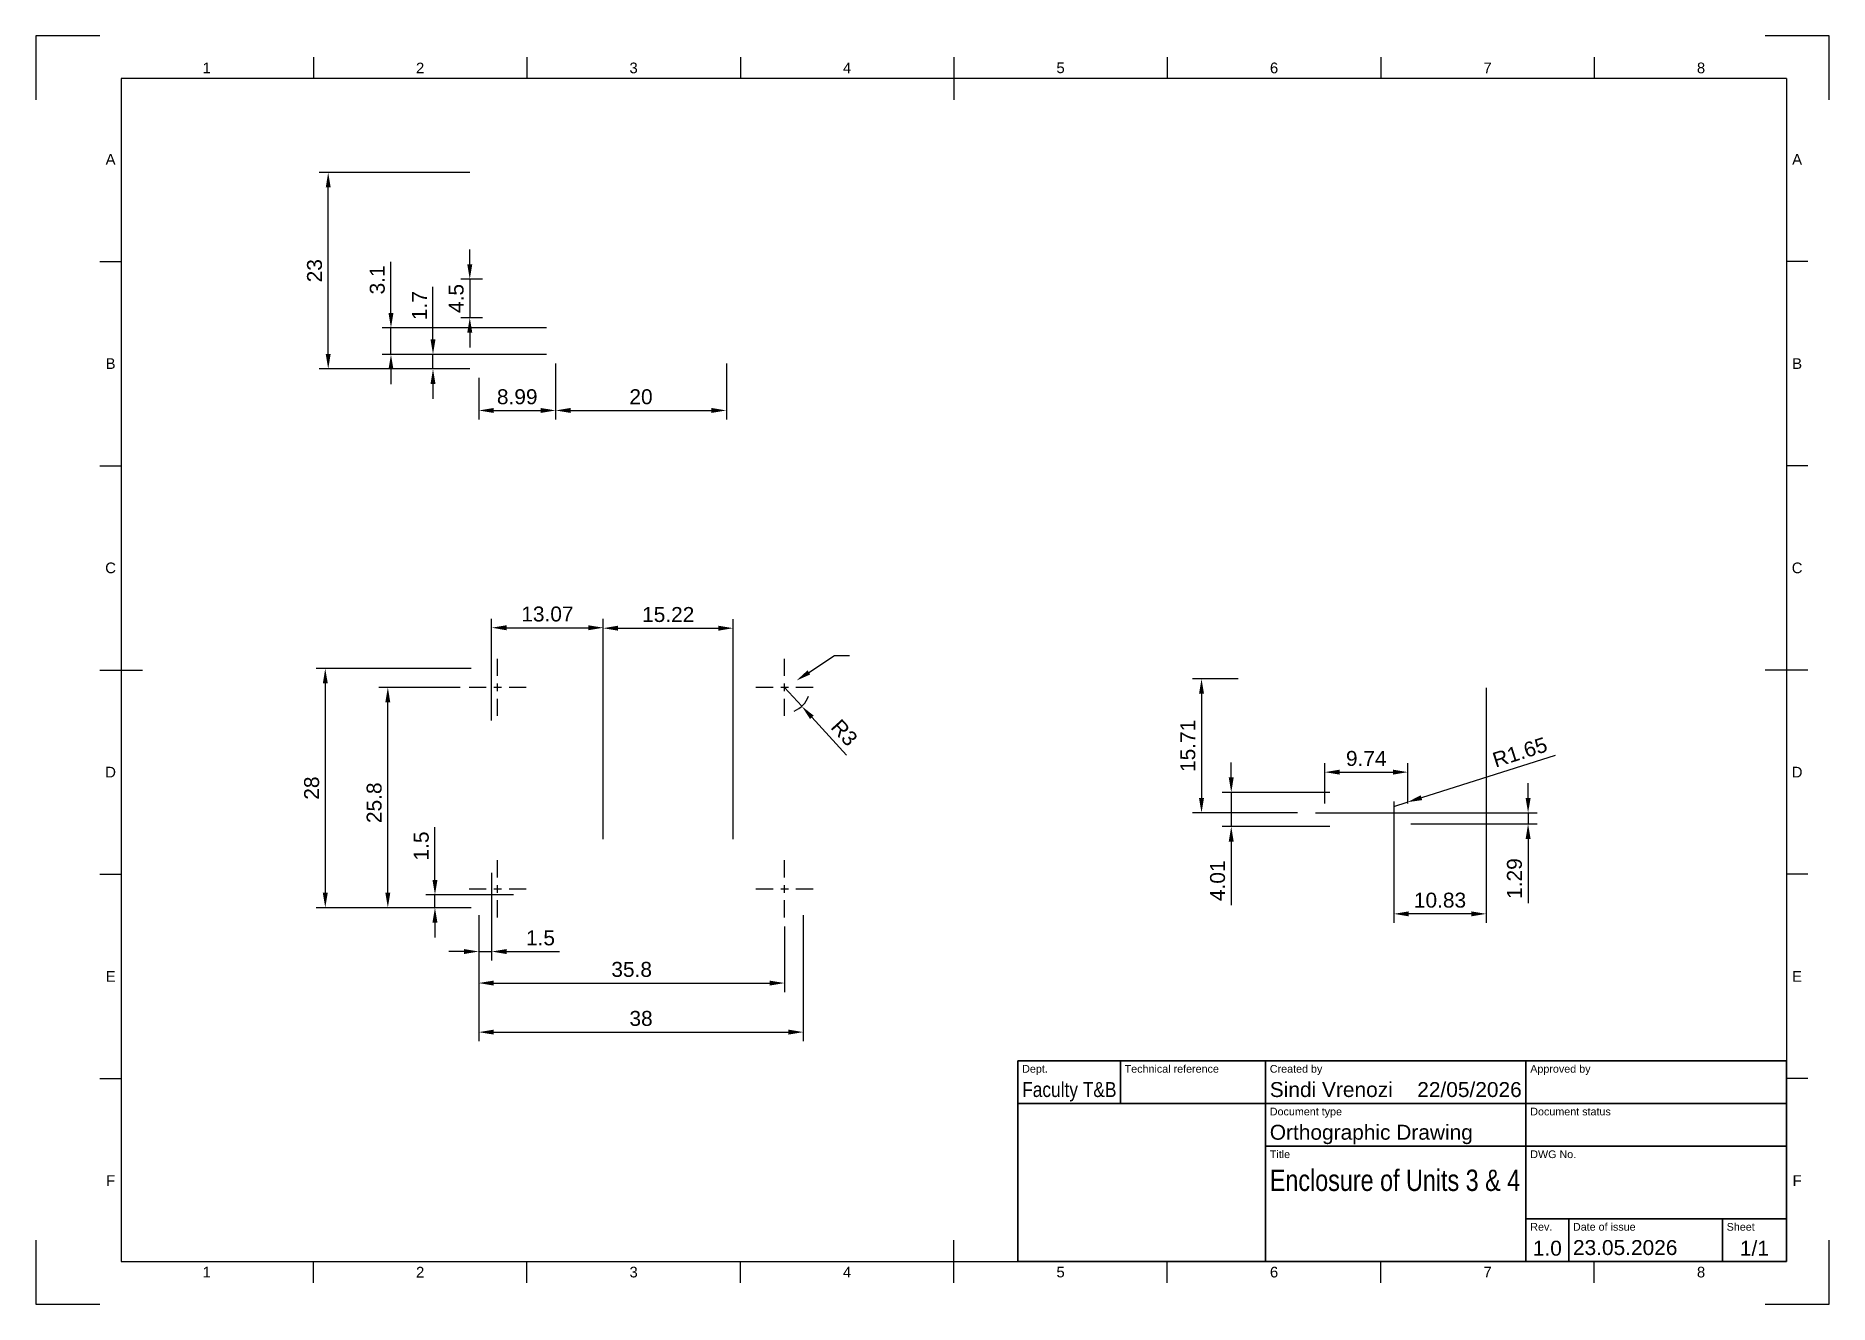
# Paper-space layout 'Box v9' of a CAD drawing. Header units: millimetres. Extents: x 0 to 420, y 0 to 297.
import ezdxf
from ezdxf import colors
from ezdxf.entities.mleader import LeaderData, LeaderLine
from ezdxf.enums import TextEntityAlignment as Align
from ezdxf.math import Vec2, Vec3

# ---------------------------------------------------------------- set-up
doc = ezdxf.new("R2010")
doc.units = ezdxf.units.MM
doc.header["$LTSCALE"] = 0.75
doc.linetypes.add('CENTER2', pattern=[28.575, 19.05, -3.175, 3.175, -3.175])
for name, color, linetype, lineweight in [('BORDER', 7, 'Continuous', 25), ('FD_Dimensions', 7, 'Continuous', 25), ('Hole Notes', 7, 'Continuous', 25), ('Smart Centers', 7, 'CENTER2', 25), ('TITLEBLOCK', 7, 'Continuous', 35)]:
    doc.layers.add(name, color=color, linetype=linetype, lineweight=lineweight)
doc.styles.add('FusionTitle', font='arial.ttf')
doc.styles.get("Standard").update_dxf_attribs({"font": 'arial.ttf'})
doc.dimstyles.new('Dim-ISO-25', dxfattribs={"dimtxt": 3.5, "dimasz": 3.5, "dimexe": 2.1, "dimexo": 2.1, "dimgap": 1.4, "dimtad": 1, "dimzin": 12, "dimdsep": 46, "dimtxsty": 'Standard', "dimcen": 0, "dimazin": 3, "dimtp": 0.1, "dimtm": 0.1, "dimtfac": 0.714286, "dimtmove": 0, "dimatfit": 3, "dimfxl": 1, "dimtzin": 12, "dimarcsym": 0})

# ---------------------------------------------------------------- blocks, each defined once
blk = doc.blocks.new('ISO_A3_SHEET')
at = {"layer": 'BORDER'}
for p, q in [((65, 292), (65, 287)), ((115, 292), (115, 287)), ((165, 292), (165, 287)), ((215, 292), (215, 282)), ((265, 292), (265, 287)), ((315, 292), (315, 287)), ((365, 292), (365, 287)), ((410, 287), (20, 287)), ((20, 287), (20, 10)), ((410, 287), (410, 10)), ((15, 244.16666), (20, 244.16666)), ((415, 244.16666), (410, 244.16666)), ((15, 196.33333), (20, 196.33333)), ((415, 196.33333), (410, 196.33333)), ((15, 148.5), (25, 148.5)), ((415, 148.5), (405, 148.5)), ((15, 100.66667), (20, 100.66667)), ((415, 100.66667), (410, 100.66667)), ((15, 52.83334), (20, 52.83334)), ((415, 52.83334), (410, 52.83334)), ((215, 5), (215, 15)), ((20, 10), (410, 10)), ((65, 5), (65, 10)), ((115, 5), (115, 10)), ((165, 5), (165, 10)), ((265, 5), (265, 10)), ((315, 5), (315, 10)), ((365, 5), (365, 10))]:
    blk.add_line(p, q, dxfattribs=at)
at = {"layer": 'Defpoints'}
for p, q in [((15, 297), (0, 297)), ((0, 297), (0, 282)), ((420, 297), (405, 297)), ((420, 282), (420, 297)), ((0, 15), (0, 0)), ((420, 0), (420, 15)), ((0, 0), (15, 0)), ((405, 0), (420, 0))]:
    blk.add_line(p, q, dxfattribs=at)
at = {"layer": 'BORDER', "style": 'FusionTitle'}
for s, p in [('1', (40, 289.5)), ('2', (90, 289.5)), ('3', (140, 289.5)), ('4', (190, 289.5)), ('5', (240, 289.5)), ('6', (290, 289.5)), ('7', (340, 289.5)), ('8', (390, 289.5)), ('A', (17.5, 268.08333)), ('A', (412.5, 268.08333)), ('B', (17.5, 220.25)), ('B', (412.5, 220.25)), ('C', (17.5, 172.41667)), ('C', (412.5, 172.41667)), ('D', (17.5, 124.58334)), ('D', (412.5, 124.58334)), ('E', (17.5, 76.75001)), ('E', (412.5, 76.75001)), ('F', (17.5, 28.91668)), ('F', (412.5, 28.91668)), ('1', (40, 7.5)), ('2', (90, 7.5)), ('3', (140, 7.5)), ('4', (190, 7.5)), ('5', (240, 7.5)), ('6', (290, 7.5)), ('7', (340, 7.5)), ('8', (390, 7.5))]:
    blk.add_text(s, height=2.5, dxfattribs=at).set_placement(p, align=Align.MIDDLE)
blk = doc.blocks.new('ISO_TITLEBLOCK')
at = {"layer": 'TITLEBLOCK'}
for p, q in [((0, 47), (-180, 47)), ((-180, 47), (-180, 0)), ((-156, 37), (-156, 47)), ((-122, 0), (-122, 47)), ((-61, 0), (-61, 47)), ((0, 0), (0, 47)), ((-180, 37), (0, 37)), ((-122, 27), (0, 27)), ((-61, 10), (0, 10)), ((-51, 0), (-51, 10)), ((-15, 0), (-15, 10)), ((-180, 0), (0, 0))]:
    blk.add_line(p, q, dxfattribs=at)
at = {"layer": 'TITLEBLOCK', "style": 'FusionTitle'}
for s, p in [('Dept.', (-179, 46)), ('Technical reference', (-155, 46)), ('Created by', (-121, 46)), ('Approved by', (-60, 46)), ('Document type', (-121, 36)), ('Document status', (-60, 36)), ('Title', (-121, 26)), ('DWG No.', (-60, 26)), ('Rev.', (-60, 9)), ('Date of issue', (-50, 9)), ('Sheet', (-14, 9))]:
    blk.add_text(s, height=1.8, dxfattribs=at).set_placement(p, align=Align.TOP_LEFT)
for tag, height, p in [('DEPT', 3.5, (-179, 42)), ('TECHNICAL_REFERENCE', 3.5, (-155, 42)), ('CREATED_BY', 3.5, (-121, 42)), ('APPROVED_BY', 3.5, (-60, 42)), ('DOCUMENT_TYPE', 3.5, (-121, 32)), ('DOCUMENT_STATUS', 3.5, (-60, 32)), ('TITLE_1', 5, (-121, 21.5)), ('TITLE_2', 5, (-121, 14)), ('TITLE_3', 5, (-121, 6.5)), ('DATE_OF_ISSUE', 3.5, (-50, 5))]:
    blk.add_attdef(tag, text='', height=height, dxfattribs=at).set_placement(p, align=Align.TOP_LEFT)
for tag, p in [('CREATED_DATE', (-62, 42)), ('APPROVED_DATE', (-0.99, 42))]:
    blk.add_attdef(tag, text='', height=3.5, dxfattribs=at).set_placement(p, align=Align.TOP_RIGHT)
for tag, height, p in [('DRAWING_NUMBER', 5, (-30.5, 19.75)), ('REV', 3.5, (-56, 4.85)), ('SHEET', 3.5, (-7.5, 4.85))]:
    blk.add_attdef(tag, text='', height=height, dxfattribs=at).set_placement(p, align=Align.TOP_CENTER)
blk = doc.blocks.new('*U23')
at = {"layer": 'Smart Centers', "color": 0, "ltscale": 0.75, "transparency": 16777216}
for p, q in [((0, 2.68), (0, 6.7)), ((-6.7, 0), (-2.68, 0)), ((2.68, 0), (6.7, 0)), ((0, -6.7), (0, -2.68))]:
    blk.add_line(p, q, dxfattribs=at)
at = {"layer": 'Smart Centers', "color": 0, "linetype": 'Continuous', "ltscale": 0.75, "transparency": 16777216}
for p, q in [((-0.89, 0), (0.89, 0)), ((0, -0.89), (0, 0.89))]:
    blk.add_line(p, q, dxfattribs=at)
blk = doc.blocks.new('*U24')
at = {"layer": 'Smart Centers', "color": 0, "ltscale": 0.75, "transparency": 16777216}
for p, q in [((0, 2.68), (0, 6.7)), ((-6.7, 0), (-2.68, 0)), ((2.68, 0), (6.7, 0)), ((0, -6.7), (0, -2.68))]:
    blk.add_line(p, q, dxfattribs=at)
at = {"layer": 'Smart Centers', "color": 0, "linetype": 'Continuous', "ltscale": 0.75, "transparency": 16777216}
for p, q in [((-0.89, 0), (0.89, 0)), ((0, -0.89), (0, 0.89))]:
    blk.add_line(p, q, dxfattribs=at)
blk = doc.blocks.new('*U25')
at = {"layer": 'Smart Centers', "color": 0, "ltscale": 0.75, "transparency": 16777216}
for p, q in [((0, 2.68), (0, 6.7)), ((-6.7, 0), (-2.68, 0)), ((2.68, 0), (6.7, 0)), ((0, -6.7), (0, -2.68))]:
    blk.add_line(p, q, dxfattribs=at)
at = {"layer": 'Smart Centers', "color": 0, "linetype": 'Continuous', "ltscale": 0.75, "transparency": 16777216}
for p, q in [((-0.89, 0), (0.89, 0)), ((0, -0.89), (0, 0.89))]:
    blk.add_line(p, q, dxfattribs=at)
blk = doc.blocks.new('*U26')
at = {"layer": 'Smart Centers', "color": 0, "ltscale": 0.75, "transparency": 16777216}
for p, q in [((0, 2.68), (0, 6.7)), ((-6.7, 0), (-2.68, 0)), ((2.68, 0), (6.7, 0)), ((0, -6.7), (0, -2.68))]:
    blk.add_line(p, q, dxfattribs=at)
at = {"layer": 'Smart Centers', "color": 0, "linetype": 'Continuous', "ltscale": 0.75, "transparency": 16777216}
for p, q in [((-0.89, 0), (0.89, 0)), ((0, -0.89), (0, 0.89))]:
    blk.add_line(p, q, dxfattribs=at)
blk = doc.blocks.new('*D31')
at = {"layer": 'Defpoints', "color": 0, "transparency": 16777216}
for p in [(103.74, 93.16), (179.74, 93.16), (179.74, 63.7)]:
    blk.add_point(p, dxfattribs=at)
at = {"layer": 'FD_Dimensions', "color": 0, "lineweight": -2, "transparency": 16777216}
for p, q in [((103.74, 91.06), (103.74, 61.6)), ((179.74, 91.06), (179.74, 61.6)), ((107.24, 63.7), (176.24, 63.7))]:
    blk.add_line(p, q, dxfattribs=at)
at = {"layer": 'FD_Dimensions', "color": 0, "transparency": 16777216}
for points in [[(107.24, 64.28), (107.24, 63.12), (103.74, 63.7)], [(176.24, 64.28), (176.24, 63.12), (179.74, 63.7)]]:
    blk.add_solid(points, dxfattribs=at)
at = {"layer": 'FD_Dimensions', "color": 0, "transparency": 16777216, "insert": (141.74, 66.89), "char_height": 3.5, "attachment_point": 5}
blk.add_mtext('38', dxfattribs=at)
blk = doc.blocks.new('*D32')
at = {"layer": 'Defpoints', "color": 0, "transparency": 16777216}
for p in [(68.47, 265), (103.74, 265), (103.74, 219)]:
    blk.add_point(p, dxfattribs=at)
at = {"layer": 'FD_Dimensions', "color": 0, "lineweight": -2, "transparency": 16777216}
for p, q in [((101.64, 265), (66.37, 265)), ((68.47, 222.5), (68.47, 261.5)), ((101.64, 219), (66.37, 219))]:
    blk.add_line(p, q, dxfattribs=at)
at = {"layer": 'FD_Dimensions', "color": 0, "transparency": 16777216}
for points in [[(67.89, 261.5), (69.05, 261.5), (68.47, 265)], [(67.89, 222.5), (69.05, 222.5), (68.47, 219)]]:
    blk.add_solid(points, dxfattribs=at)
at = {"layer": 'FD_Dimensions', "color": 0, "transparency": 16777216, "insert": (65.28, 242), "char_height": 3.5, "attachment_point": 5, "rotation": 90}
blk.add_mtext('23', dxfattribs=at)
blk = doc.blocks.new('*D33')
at = {"layer": 'Defpoints', "color": 0, "transparency": 16777216}
for p in [(175.34, 144.44), (179.39, 140.01)]:
    blk.add_point(p, dxfattribs=at)
at = {"layer": 'FD_Dimensions', "color": 0, "lineweight": -2, "transparency": 16777216}
for p, q in [((175.34, 144.44), (179.39, 140.01)), ((189.83, 128.55), (181.74, 137.42))]:
    blk.add_line(p, q, dxfattribs=at)
blk.add_arc((175.34, 144.44), 6, 292.2969, 339.9465, dxfattribs=at)
at = {"layer": 'FD_Dimensions', "color": 0, "transparency": 16777216}
blk.add_solid([(182.18, 137.81), (181.31, 137.03), (179.39, 140.01)], dxfattribs=at)
at = {"layer": 'FD_Dimensions', "color": 0, "transparency": 16777216, "insert": (189.34, 133.82), "char_height": 3.5, "attachment_point": 5, "rotation": 312.3504}
blk.add_mtext('R3', dxfattribs=at)
blk = doc.blocks.new('*D34')
at = {"layer": 'Defpoints', "color": 0, "transparency": 16777216}
for p in [(103.74, 93.16), (175.34, 90.54), (175.34, 75.19)]:
    blk.add_point(p, dxfattribs=at)
at = {"layer": 'FD_Dimensions', "color": 0, "lineweight": -2, "transparency": 16777216}
for p, q in [((103.74, 91.06), (103.74, 73.09)), ((175.34, 88.44), (175.34, 73.09)), ((107.24, 75.19), (171.84, 75.19))]:
    blk.add_line(p, q, dxfattribs=at)
at = {"layer": 'FD_Dimensions', "color": 0, "transparency": 16777216}
for points in [[(107.24, 75.77), (107.24, 74.6), (103.74, 75.19)], [(171.84, 75.77), (171.84, 74.6), (175.34, 75.19)]]:
    blk.add_solid(points, dxfattribs=at)
at = {"layer": 'FD_Dimensions', "color": 0, "transparency": 16777216, "insert": (139.54, 78.37), "char_height": 3.5, "attachment_point": 5}
blk.add_mtext('35.8', dxfattribs=at)
blk = doc.blocks.new('*D35')
at = {"layer": 'Defpoints', "color": 0, "transparency": 16777216}
for p in [(339.69, 146.44), (318.03, 119.84), (318.03, 91.39)]:
    blk.add_point(p, dxfattribs=at)
at = {"layer": 'FD_Dimensions', "color": 0, "lineweight": -2, "transparency": 16777216}
for p, q in [((339.69, 144.34), (339.69, 89.29)), ((318.03, 117.74), (318.03, 89.29)), ((336.19, 91.39), (321.53, 91.39))]:
    blk.add_line(p, q, dxfattribs=at)
at = {"layer": 'FD_Dimensions', "color": 0, "transparency": 16777216}
for points in [[(321.53, 91.97), (321.53, 90.81), (318.03, 91.39)], [(336.19, 91.97), (336.19, 90.81), (339.69, 91.39)]]:
    blk.add_solid(points, dxfattribs=at)
at = {"layer": 'FD_Dimensions', "color": 0, "transparency": 16777216, "insert": (328.86, 94.58), "char_height": 3.5, "attachment_point": 5}
blk.add_mtext('10.83', dxfattribs=at)
blk = doc.blocks.new('*D36')
at = {"layer": 'Defpoints', "color": 0, "transparency": 16777216}
for p in [(103.74, 219), (121.73, 222.41), (121.73, 209.28)]:
    blk.add_point(p, dxfattribs=at)
at = {"layer": 'FD_Dimensions', "color": 0, "lineweight": -2, "transparency": 16777216}
for p, q in [((121.73, 220.31), (121.73, 207.18)), ((103.74, 216.9), (103.74, 207.18)), ((107.24, 209.28), (118.23, 209.28))]:
    blk.add_line(p, q, dxfattribs=at)
at = {"layer": 'FD_Dimensions', "color": 0, "transparency": 16777216}
for points in [[(107.24, 209.86), (107.24, 208.7), (103.74, 209.28)], [(118.23, 209.86), (118.23, 208.7), (121.73, 209.28)]]:
    blk.add_solid(points, dxfattribs=at)
at = {"layer": 'FD_Dimensions', "color": 0, "transparency": 16777216, "insert": (112.74, 212.47), "char_height": 3.5, "attachment_point": 5}
blk.add_mtext('8.99', dxfattribs=at)
blk = doc.blocks.new('*D37')
at = {"layer": 'Defpoints', "color": 0, "transparency": 16777216}
for p in [(283.69, 146.44), (273.01, 115.02), (297.62, 115.02)]:
    blk.add_point(p, dxfattribs=at)
at = {"layer": 'FD_Dimensions', "color": 0, "lineweight": -2, "transparency": 16777216}
for p, q in [((281.59, 146.44), (270.91, 146.44)), ((273.01, 142.94), (273.01, 118.52)), ((295.52, 115.02), (270.91, 115.02))]:
    blk.add_line(p, q, dxfattribs=at)
at = {"layer": 'FD_Dimensions', "color": 0, "transparency": 16777216}
for points in [[(272.42, 142.94), (273.59, 142.94), (273.01, 146.44)], [(272.42, 118.52), (273.59, 118.52), (273.01, 115.02)]]:
    blk.add_solid(points, dxfattribs=at)
at = {"layer": 'FD_Dimensions', "color": 0, "transparency": 16777216, "insert": (269.82, 130.73), "char_height": 3.5, "attachment_point": 5, "rotation": 90}
blk.add_mtext('15.71', dxfattribs=at)
blk = doc.blocks.new('*D38')
at = {"layer": 'Defpoints', "color": 0, "transparency": 16777216}
for p in [(132.88, 158.4), (106.74, 134.61), (132.88, 134.61)]:
    blk.add_point(p, dxfattribs=at)
at = {"layer": 'FD_Dimensions', "color": 0, "lineweight": -2, "transparency": 16777216}
for p, q in [((106.74, 136.71), (106.74, 160.5)), ((132.88, 136.71), (132.88, 160.5)), ((110.24, 158.4), (129.38, 158.4))]:
    blk.add_line(p, q, dxfattribs=at)
at = {"layer": 'FD_Dimensions', "color": 0, "transparency": 16777216}
for points in [[(110.24, 158.98), (110.24, 157.81), (106.74, 158.4)], [(129.38, 158.98), (129.38, 157.81), (132.88, 158.4)]]:
    blk.add_solid(points, dxfattribs=at)
at = {"layer": 'FD_Dimensions', "color": 0, "transparency": 16777216, "insert": (119.81, 161.59), "char_height": 3.5, "attachment_point": 5}
blk.add_mtext('13.07', dxfattribs=at)
blk = doc.blocks.new('*D39')
at = {"layer": 'Defpoints', "color": 0, "transparency": 16777216}
for p in [(121.73, 222.41), (161.73, 222.41), (161.73, 209.28)]:
    blk.add_point(p, dxfattribs=at)
at = {"layer": 'FD_Dimensions', "color": 0, "lineweight": -2, "transparency": 16777216}
for p, q in [((121.73, 220.31), (121.73, 207.18)), ((161.73, 220.31), (161.73, 207.18)), ((125.23, 209.28), (158.23, 209.28))]:
    blk.add_line(p, q, dxfattribs=at)
at = {"layer": 'FD_Dimensions', "color": 0, "transparency": 16777216}
for points in [[(125.23, 209.86), (125.23, 208.7), (121.73, 209.28)], [(158.23, 209.86), (158.23, 208.7), (161.73, 209.28)]]:
    blk.add_solid(points, dxfattribs=at)
at = {"layer": 'FD_Dimensions', "color": 0, "transparency": 16777216, "insert": (141.73, 212.47), "char_height": 3.5, "attachment_point": 5}
blk.add_mtext('20', dxfattribs=at)
blk = doc.blocks.new('*D40')
at = {"layer": 'Defpoints', "color": 0, "transparency": 16777216}
for p in [(83.17, 228.61), (121.73, 228.61), (121.73, 222.41)]:
    blk.add_point(p, dxfattribs=at)
at = {"layer": 'FD_Dimensions', "color": 0, "lineweight": -2, "transparency": 16777216}
for p, q in [((83.17, 232.11), (83.17, 244.1)), ((119.63, 228.61), (81.07, 228.61)), ((83.17, 222.41), (83.17, 228.61)), ((119.63, 222.41), (81.07, 222.41)), ((83.17, 218.91), (83.17, 215.41))]:
    blk.add_line(p, q, dxfattribs=at)
at = {"layer": 'FD_Dimensions', "color": 0, "transparency": 16777216}
for points in [[(82.59, 232.11), (83.75, 232.11), (83.17, 228.61)], [(82.59, 218.91), (83.75, 218.91), (83.17, 222.41)]]:
    blk.add_solid(points, dxfattribs=at)
at = {"layer": 'FD_Dimensions', "color": 0, "transparency": 16777216, "insert": (79.98, 239.85), "char_height": 3.5, "attachment_point": 5, "rotation": 90}
blk.add_mtext('3.1', dxfattribs=at)
blk = doc.blocks.new('*D41')
at = {"layer": 'Defpoints', "color": 0, "transparency": 16777216}
for p in [(93.47, 95.84), (104.07, 92.84), (113.98, 95.84)]:
    blk.add_point(p, dxfattribs=at)
at = {"layer": 'FD_Dimensions', "color": 0, "lineweight": -2, "transparency": 16777216}
for p, q in [((93.47, 99.34), (93.47, 111.71)), ((111.88, 95.84), (91.37, 95.84)), ((101.97, 92.84), (91.37, 92.84)), ((93.47, 92.84), (93.47, 95.84)), ((93.47, 89.34), (93.47, 85.84))]:
    blk.add_line(p, q, dxfattribs=at)
at = {"layer": 'FD_Dimensions', "color": 0, "transparency": 16777216}
for points in [[(92.89, 99.34), (94.05, 99.34), (93.47, 95.84)], [(92.89, 89.34), (94.05, 89.34), (93.47, 92.84)]]:
    blk.add_solid(points, dxfattribs=at)
at = {"layer": 'FD_Dimensions', "color": 0, "transparency": 16777216, "insert": (90.28, 107.28), "char_height": 3.5, "attachment_point": 5, "rotation": 90}
blk.add_mtext('1.5', dxfattribs=at)
blk = doc.blocks.new('*D42')
at = {"layer": 'Defpoints', "color": 0, "transparency": 16777216}
for p in [(106.74, 103.08), (103.74, 93.16), (106.74, 82.57)]:
    blk.add_point(p, dxfattribs=at)
at = {"layer": 'FD_Dimensions', "color": 0, "lineweight": -2, "transparency": 16777216}
for p, q in [((106.74, 100.98), (106.74, 80.47)), ((103.74, 91.06), (103.74, 80.47)), ((100.24, 82.57), (96.74, 82.57)), ((103.74, 82.57), (106.74, 82.57)), ((110.24, 82.57), (122.61, 82.57))]:
    blk.add_line(p, q, dxfattribs=at)
at = {"layer": 'FD_Dimensions', "color": 0, "transparency": 16777216}
for points in [[(100.24, 83.15), (100.24, 81.98), (103.74, 82.57)], [(110.24, 83.15), (110.24, 81.98), (106.74, 82.57)]]:
    blk.add_solid(points, dxfattribs=at)
at = {"layer": 'FD_Dimensions', "color": 0, "transparency": 16777216, "insert": (118.18, 85.75), "char_height": 3.5, "attachment_point": 5}
blk.add_mtext('1.5', dxfattribs=at)
blk = doc.blocks.new('*D43')
at = {"layer": 'Defpoints', "color": 0, "transparency": 16777216}
for p in [(93.01, 222.41), (103.74, 219), (121.73, 222.41)]:
    blk.add_point(p, dxfattribs=at)
at = {"layer": 'FD_Dimensions', "color": 0, "lineweight": -2, "transparency": 16777216}
for p, q in [((93.01, 225.91), (93.01, 238.25)), ((119.63, 222.41), (90.91, 222.41)), ((101.64, 219), (90.91, 219)), ((93.01, 219), (93.01, 222.41)), ((93.01, 215.5), (93.01, 212))]:
    blk.add_line(p, q, dxfattribs=at)
at = {"layer": 'FD_Dimensions', "color": 0, "transparency": 16777216}
for points in [[(92.43, 225.91), (93.6, 225.91), (93.01, 222.41)], [(92.43, 215.5), (93.6, 215.5), (93.01, 219)]]:
    blk.add_solid(points, dxfattribs=at)
at = {"layer": 'FD_Dimensions', "color": 0, "transparency": 16777216, "insert": (89.86, 233.83), "char_height": 3.5, "attachment_point": 5, "rotation": 90}
blk.add_mtext('1.7', dxfattribs=at)
blk = doc.blocks.new('*D44')
at = {"layer": 'Defpoints', "color": 0, "transparency": 16777216}
for p in [(297.62, 115.02), (319.96, 112.44), (349.49, 112.44)]:
    blk.add_point(p, dxfattribs=at)
at = {"layer": 'FD_Dimensions', "color": 0, "lineweight": -2, "transparency": 16777216}
for p, q in [((349.49, 118.52), (349.49, 122.02)), ((299.72, 115.02), (351.59, 115.02)), ((349.49, 115.02), (349.49, 112.44)), ((322.06, 112.44), (351.59, 112.44)), ((349.49, 108.94), (349.49, 93.87))]:
    blk.add_line(p, q, dxfattribs=at)
at = {"layer": 'FD_Dimensions', "color": 0, "transparency": 16777216}
for points in [[(348.91, 118.52), (350.08, 118.52), (349.49, 115.02)], [(348.91, 108.94), (350.08, 108.94), (349.49, 112.44)]]:
    blk.add_solid(points, dxfattribs=at)
at = {"layer": 'FD_Dimensions', "color": 0, "transparency": 16777216, "insert": (346.31, 99.66), "char_height": 3.5, "attachment_point": 5, "rotation": 90}
blk.add_mtext('1.29', dxfattribs=at)
blk = doc.blocks.new('*D45')
at = {"layer": 'Defpoints', "color": 0, "transparency": 16777216}
for p in [(82.43, 144.44), (101.44, 144.44), (104.07, 92.84)]:
    blk.add_point(p, dxfattribs=at)
at = {"layer": 'FD_Dimensions', "color": 0, "lineweight": -2, "transparency": 16777216}
for p, q in [((99.34, 144.44), (80.33, 144.44)), ((82.43, 96.34), (82.43, 140.94)), ((101.97, 92.84), (80.33, 92.84))]:
    blk.add_line(p, q, dxfattribs=at)
at = {"layer": 'FD_Dimensions', "color": 0, "transparency": 16777216}
for points in [[(81.85, 140.94), (83.01, 140.94), (82.43, 144.44)], [(81.85, 96.34), (83.01, 96.34), (82.43, 92.84)]]:
    blk.add_solid(points, dxfattribs=at)
at = {"layer": 'FD_Dimensions', "color": 0, "transparency": 16777216, "insert": (79.24, 117.41), "char_height": 3.5, "attachment_point": 5, "rotation": 90}
blk.add_mtext('25.8', dxfattribs=at)
blk = doc.blocks.new('*D46')
at = {"layer": 'Defpoints', "color": 0, "transparency": 16777216}
for p in [(104.07, 148.84), (67.78, 92.84), (104.07, 92.84)]:
    blk.add_point(p, dxfattribs=at)
at = {"layer": 'FD_Dimensions', "color": 0, "lineweight": -2, "transparency": 16777216}
for p, q in [((101.97, 148.84), (65.68, 148.84)), ((67.78, 145.34), (67.78, 96.34)), ((101.97, 92.84), (65.68, 92.84))]:
    blk.add_line(p, q, dxfattribs=at)
at = {"layer": 'FD_Dimensions', "color": 0, "transparency": 16777216}
for points in [[(67.2, 145.34), (68.37, 145.34), (67.78, 148.84)], [(67.2, 96.34), (68.37, 96.34), (67.78, 92.84)]]:
    blk.add_solid(points, dxfattribs=at)
at = {"layer": 'FD_Dimensions', "color": 0, "transparency": 16777216, "insert": (64.6, 120.84), "char_height": 3.5, "attachment_point": 5, "rotation": 90}
blk.add_mtext('28', dxfattribs=at)
blk = doc.blocks.new('*D47')
at = {"layer": 'Defpoints', "color": 0, "transparency": 16777216}
for p in [(318.03, 116.54), (321.18, 117.54)]:
    blk.add_point(p, dxfattribs=at)
at = {"layer": 'FD_Dimensions', "color": 0, "lineweight": -2, "transparency": 16777216}
for p, q in [((355.81, 128.5), (324.52, 118.59)), ((318.03, 116.54), (321.18, 117.54))]:
    blk.add_line(p, q, dxfattribs=at)
at = {"layer": 'FD_Dimensions', "color": 0, "transparency": 16777216}
blk.add_solid([(324.34, 119.15), (324.69, 118.04), (321.18, 117.54)], dxfattribs=at)
at = {"layer": 'FD_Dimensions', "color": 0, "transparency": 16777216, "insert": (347.57, 129.23), "char_height": 3.5, "attachment_point": 5, "rotation": 17.5657}
blk.add_mtext('R1.65', dxfattribs=at)
blk = doc.blocks.new('*D48')
at = {"layer": 'Defpoints', "color": 0, "transparency": 16777216}
for p in [(106.74, 240), (101.63, 231), (106.74, 231)]:
    blk.add_point(p, dxfattribs=at)
at = {"layer": 'FD_Dimensions', "color": 0, "lineweight": -2, "transparency": 16777216}
for p, q in [((101.63, 243.5), (101.63, 247)), ((104.64, 240), (99.53, 240)), ((101.63, 240), (101.63, 231)), ((104.64, 231), (99.53, 231)), ((101.63, 227.5), (101.63, 224))]:
    blk.add_line(p, q, dxfattribs=at)
at = {"layer": 'FD_Dimensions', "color": 0, "transparency": 16777216}
for points in [[(101.04, 243.5), (102.21, 243.5), (101.63, 240)], [(101.04, 227.5), (102.21, 227.5), (101.63, 231)]]:
    blk.add_solid(points, dxfattribs=at)
at = {"layer": 'FD_Dimensions', "color": 0, "transparency": 16777216, "insert": (98.45, 235.5), "char_height": 3.5, "attachment_point": 5, "rotation": 90}
blk.add_mtext('4.5', dxfattribs=at)
blk = doc.blocks.new('*D49')
at = {"layer": 'Defpoints', "color": 0, "transparency": 16777216}
for p in [(305.15, 119.84), (279.97, 111.82), (305.15, 111.82)]:
    blk.add_point(p, dxfattribs=at)
at = {"layer": 'FD_Dimensions', "color": 0, "lineweight": -2, "transparency": 16777216}
for p, q in [((279.97, 123.34), (279.97, 126.84)), ((303.05, 119.84), (277.87, 119.84)), ((279.97, 119.84), (279.97, 111.82)), ((303.05, 111.82), (277.87, 111.82)), ((279.97, 108.32), (279.97, 93.46))]:
    blk.add_line(p, q, dxfattribs=at)
at = {"layer": 'FD_Dimensions', "color": 0, "transparency": 16777216}
for points in [[(279.38, 123.34), (280.55, 123.34), (279.97, 119.84)], [(279.38, 108.32), (280.55, 108.32), (279.97, 111.82)]]:
    blk.add_solid(points, dxfattribs=at)
at = {"layer": 'FD_Dimensions', "color": 0, "transparency": 16777216, "insert": (276.78, 99.14), "char_height": 3.5, "attachment_point": 5, "rotation": 90}
blk.add_mtext('4.01', dxfattribs=at)
blk = doc.blocks.new('*D50')
at = {"layer": 'Defpoints', "color": 0, "transparency": 16777216}
for p in [(321.33, 124.58), (301.85, 115.12), (321.33, 115.12)]:
    blk.add_point(p, dxfattribs=at)
at = {"layer": 'FD_Dimensions', "color": 0, "lineweight": -2, "transparency": 16777216}
for p, q in [((301.85, 117.22), (301.85, 126.68)), ((321.33, 117.22), (321.33, 126.68)), ((305.35, 124.58), (317.83, 124.58))]:
    blk.add_line(p, q, dxfattribs=at)
at = {"layer": 'FD_Dimensions', "color": 0, "transparency": 16777216}
for points in [[(305.35, 125.16), (305.35, 124), (301.85, 124.58)], [(317.83, 125.16), (317.83, 124), (321.33, 124.58)]]:
    blk.add_solid(points, dxfattribs=at)
at = {"layer": 'FD_Dimensions', "color": 0, "transparency": 16777216, "insert": (311.59, 127.77), "char_height": 3.5, "attachment_point": 5}
blk.add_mtext('9.74', dxfattribs=at)
blk = doc.blocks.new('*D53')
at = {"layer": 'Defpoints', "color": 0, "transparency": 16777216}
for p in [(163.32, 158.29), (132.88, 106.77), (163.32, 106.77)]:
    blk.add_point(p, dxfattribs=at)
at = {"layer": 'FD_Dimensions', "color": 0, "lineweight": -2, "transparency": 16777216}
for p, q in [((132.88, 108.87), (132.88, 160.39)), ((163.32, 108.87), (163.32, 160.39)), ((136.38, 158.29), (159.82, 158.29))]:
    blk.add_line(p, q, dxfattribs=at)
at = {"layer": 'FD_Dimensions', "color": 0, "transparency": 16777216}
for points in [[(136.38, 158.87), (136.38, 157.7), (132.88, 158.29)], [(159.82, 158.87), (159.82, 157.7), (163.32, 158.29)]]:
    blk.add_solid(points, dxfattribs=at)
at = {"layer": 'FD_Dimensions', "color": 0, "transparency": 16777216, "insert": (148.1, 161.47), "char_height": 3.5, "attachment_point": 5}
blk.add_mtext('15.22', dxfattribs=at)

psp = doc.layouts.new('Box v9')

# ---------------------------------------------------------------- block references
at = {"layer": 'BORDER'}
psp.add_blockref('ISO_A3_SHEET', (0, 0), dxfattribs=at)
at = {"layer": 'Smart Centers', "ltscale": 0.75}
for name, p in [('*U25', (108.145, 144.441)), ('*U24', (175.345, 144.441)), ('*U26', (108.145, 97.241)), ('*U23', (175.345, 97.241))]:
    psp.add_blockref(name, p, dxfattribs=at)
at = {"layer": 'TITLEBLOCK'}
ref = psp.add_blockref('ISO_TITLEBLOCK', (410, 10), dxfattribs=at)
ref.add_attrib('DATE_OF_ISSUE', '23.05.2026', dxfattribs={"height": 3.5, "style": 'FusionTitle'}).set_placement((360, 15), align=Align.TOP_LEFT)
ref.add_attrib('REV', '1.0', dxfattribs={"height": 3.5, "style": 'FusionTitle'}).set_placement((354, 14.85), align=Align.TOP_CENTER)
ref.add_attrib('DOCUMENT_TYPE', 'Orthographic Drawing', dxfattribs={"height": 3.5, "style": 'FusionTitle'}).set_placement((289, 42), align=Align.TOP_LEFT)
ref.add_attrib('CREATED_DATE', '22/05/2026', dxfattribs={"height": 3.5, "style": 'FusionTitle'}).set_placement((348, 52), align=Align.TOP_RIGHT)
ref.add_attrib('SHEET', '1/1', dxfattribs={"height": 3.5, "style": 'FusionTitle'}).set_placement((402.5, 14.85), align=Align.TOP_CENTER)
ref.add_attrib('TITLE_1', 'Enclosure of Units 3 & 4', dxfattribs={"height": 5, "style": 'FusionTitle', "width": 0.782634}).set_placement((289, 31.5), align=Align.TOP_LEFT)
ref.add_attrib('CREATED_BY', 'Sindi Vrenozi', dxfattribs={"height": 3.5, "style": 'FusionTitle'}).set_placement((289, 52), align=Align.TOP_LEFT)
ref.add_attrib('DEPT', 'Faculty T&B', dxfattribs={"height": 3.5, "style": 'FusionTitle', "width": 0.829893}).set_placement((231, 52), align=Align.TOP_LEFT)

# ---------------------------------------------------------------- dimensions: what is measured, and where the dimension line sits
at = {"layer": 'FD_Dimensions'}
for base, p1, p2, picture, middle in [((68.471, 265.004), (103.745, 219.004), (103.745, 265.004), '*D32', (65.283, 242.004)), ((83.171, 228.606), (121.725, 222.406), (121.725, 228.606), '*D40', (79.983, 239.853)), ((93.015, 222.406), (103.745, 219.004), (121.725, 222.406), '*D43', (89.857, 233.828)), ((273.008, 115.02), (283.685, 146.442), (297.617, 115.02), '*D37', (269.821, 130.731)), ((349.492, 112.442), (297.617, 115.02), (319.961, 112.442), '*D44', (346.305, 99.658)), ((93.471, 95.841), (104.065, 92.841), (113.979, 95.841), '*D41', (90.284, 107.275))]:
    dim = psp.add_linear_dim(base=base, p1=p1, p2=p2, angle=90, dimstyle='Dim-ISO-25', override={"dimlfac": -0.5}, dxfattribs=at)
    dim.commit()
    dim.dimension.update_dxf_attribs({"geometry": picture, "text_midpoint": middle})
for base, p1, p2, angle, picture, middle in [((101.628, 231.004), (106.745, 240.004), (106.745, 231.004), 90, '*D48', (101.628, 235.504)), ((82.429, 144.441), (104.065, 92.841), (101.445, 144.441), 90, '*D45', (82.429, 117.409)), ((279.966, 111.821), (305.154, 119.841), (305.154, 111.821), 90, '*D49', (279.966, 99.143)), ((321.334, 124.58), (301.854, 115.121), (321.334, 115.121), 180, '*D50', (311.594, 124.58))]:
    dim = psp.add_linear_dim(base=base, p1=p1, p2=p2, angle=angle, dimstyle='Dim-ISO-25', override={"dimlfac": -0.5}, dxfattribs=at)
    dim.commit()
    dim.dimension.update_dxf_attribs({"geometry": picture, "text_midpoint": middle, "dimtype": 160})
for base, p1, p2, picture, middle in [((121.725, 209.281), (103.745, 219.004), (121.725, 222.406), '*D36', (112.735, 212.468)), ((161.725, 209.281), (121.725, 222.406), (161.725, 222.406), '*D39', (141.725, 212.468)), ((132.877, 158.398), (106.745, 134.609), (132.877, 134.609), '*D38', (119.811, 161.586)), ((106.745, 82.567), (103.745, 93.162), (106.745, 103.075), '*D42', (118.179, 85.754))]:
    dim = psp.add_linear_dim(base=base, p1=p1, p2=p2, dimstyle='Dim-ISO-25', override={"dimlfac": -0.5}, dxfattribs=at)
    dim.commit()
    dim.dimension.update_dxf_attribs({"geometry": picture, "text_midpoint": middle})
for p1, p2, distance, picture, middle in [((132.877, 106.773), (163.319, 106.773), 51.512, '*D53', (148.098, 161.472)), ((104.065, 148.841), (104.065, 92.841), -36.282, '*D46', (64.596, 120.841))]:
    dim = psp.add_aligned_dim(p1=p1, p2=p2, distance=distance, dimstyle='Dim-ISO-25', override={"dimlfac": -0.5, "dimclrd": 0, "dimclre": 0}, dxfattribs=at)
    dim.commit()
    dim.dimension.update_dxf_attribs({"geometry": picture, "text_midpoint": middle})
for center, mpoint, override, picture, middle in [((175.345, 144.441), (179.387, 140.007), {"dimlfac": -0.5}, '*D33', (186.984, 131.672)), ((318.034, 116.541), (321.18, 117.537), {"dimlfac": -0.5, "dimse1": 1}, '*D47', (348.528, 126.194))]:
    dim = psp.add_radius_dim(center=center, mpoint=mpoint, dimstyle='Dim-ISO-25', override=override, dxfattribs=at)
    dim.commit()
    dim.dimension.update_dxf_attribs({"geometry": picture, "text_midpoint": middle, "dimtype": 164})
for base, p1, p2, picture, middle in [((318.034, 91.391), (339.685, 146.442), (318.034, 119.841), '*D35', (328.859, 91.391)), ((179.745, 63.699), (103.745, 93.162), (179.745, 93.162), '*D31', (141.745, 63.699)), ((175.345, 75.186), (103.745, 93.162), (175.345, 90.541), '*D34', (139.545, 75.186))]:
    dim = psp.add_linear_dim(base=base, p1=p1, p2=p2, dimstyle='Dim-ISO-25', override={"dimlfac": -0.5}, dxfattribs=at)
    dim.commit()
    dim.dimension.update_dxf_attribs({"geometry": picture, "text_midpoint": middle, "dimtype": 160})

# ---------------------------------------------------------------- leaders
at = {"layer": 'Hole Notes'}
ml = psp.add_multileader_mtext('Standard', dxfattribs=at)
ml.set_content('', color=256)
ml.set_leader_properties()
ml.build(insert=Vec2(0, 0))
ml.multileader.update_dxf_attribs({"text_left_attachment_type": 5, "text_right_attachment_type": 5, "dogleg_length": 3.5, "arrow_head_size": 3.5})
ctx = ml.context
ctx.base_point, ctx.char_height, ctx.arrow_head_size, ctx.landing_gap_size = Vec3(190.531, 151.881), 3.5, 3.5, 0
ctx.left_attachment, ctx.right_attachment = 5, 5
notes = []
notes.append((ctx, [(0, (1, 1, 0), (187.031, 151.881), (1, 0), 3.5, [(0, [(178.129, 146.018)], 0, [])])]))
ctx.mtext.insert, ctx.mtext.flow_direction = Vec3(190.531, 156.21), 5
for ctx, leaders in notes:
    for number, flags, end, landing, length, lines in leaders:
        leader = LeaderData()
        leader.index, (leader.has_last_leader_line, leader.has_dogleg_vector, leader.attachment_direction) = number, flags
        leader.last_leader_point, leader.dogleg_vector, leader.dogleg_length = Vec3(end), Vec3(landing), length
        for number, points, colour, breaks in lines:
            line = LeaderLine()
            line.index, line.vertices, line.color, line.breaks = number, Vec3.list(points), colors.encode_raw_color(colour), breaks
            leader.lines.append(line)
        ctx.leaders.append(leader)

doc.saveas('drawing.dxf')
